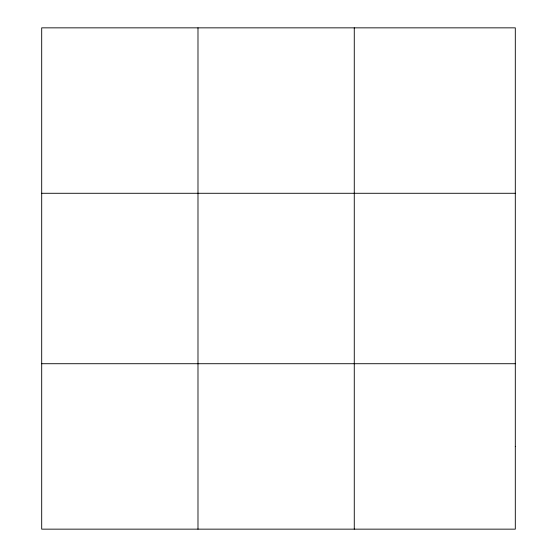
<?xml version="1.0" encoding="UTF-8"?>
<svg xmlns="http://www.w3.org/2000/svg" width="557" height="557" viewBox="0 0 557 557"><rect width="100%" height="100%" fill="white"/><g stroke="black" fill="none" stroke-linecap="round" stroke-linejoin="round"><path stroke-width="0.84" d="M197.986 529.15L197.986 27.85M354.273 529.15L354.273 27.85M41.698 193.279L515.302 193.279M41.698 363.721L515.302 363.721M515.302 446.436L515.302 529.15L41.698 529.15L41.698 27.85L515.302 27.85L515.302 446.436"/></g></svg>
